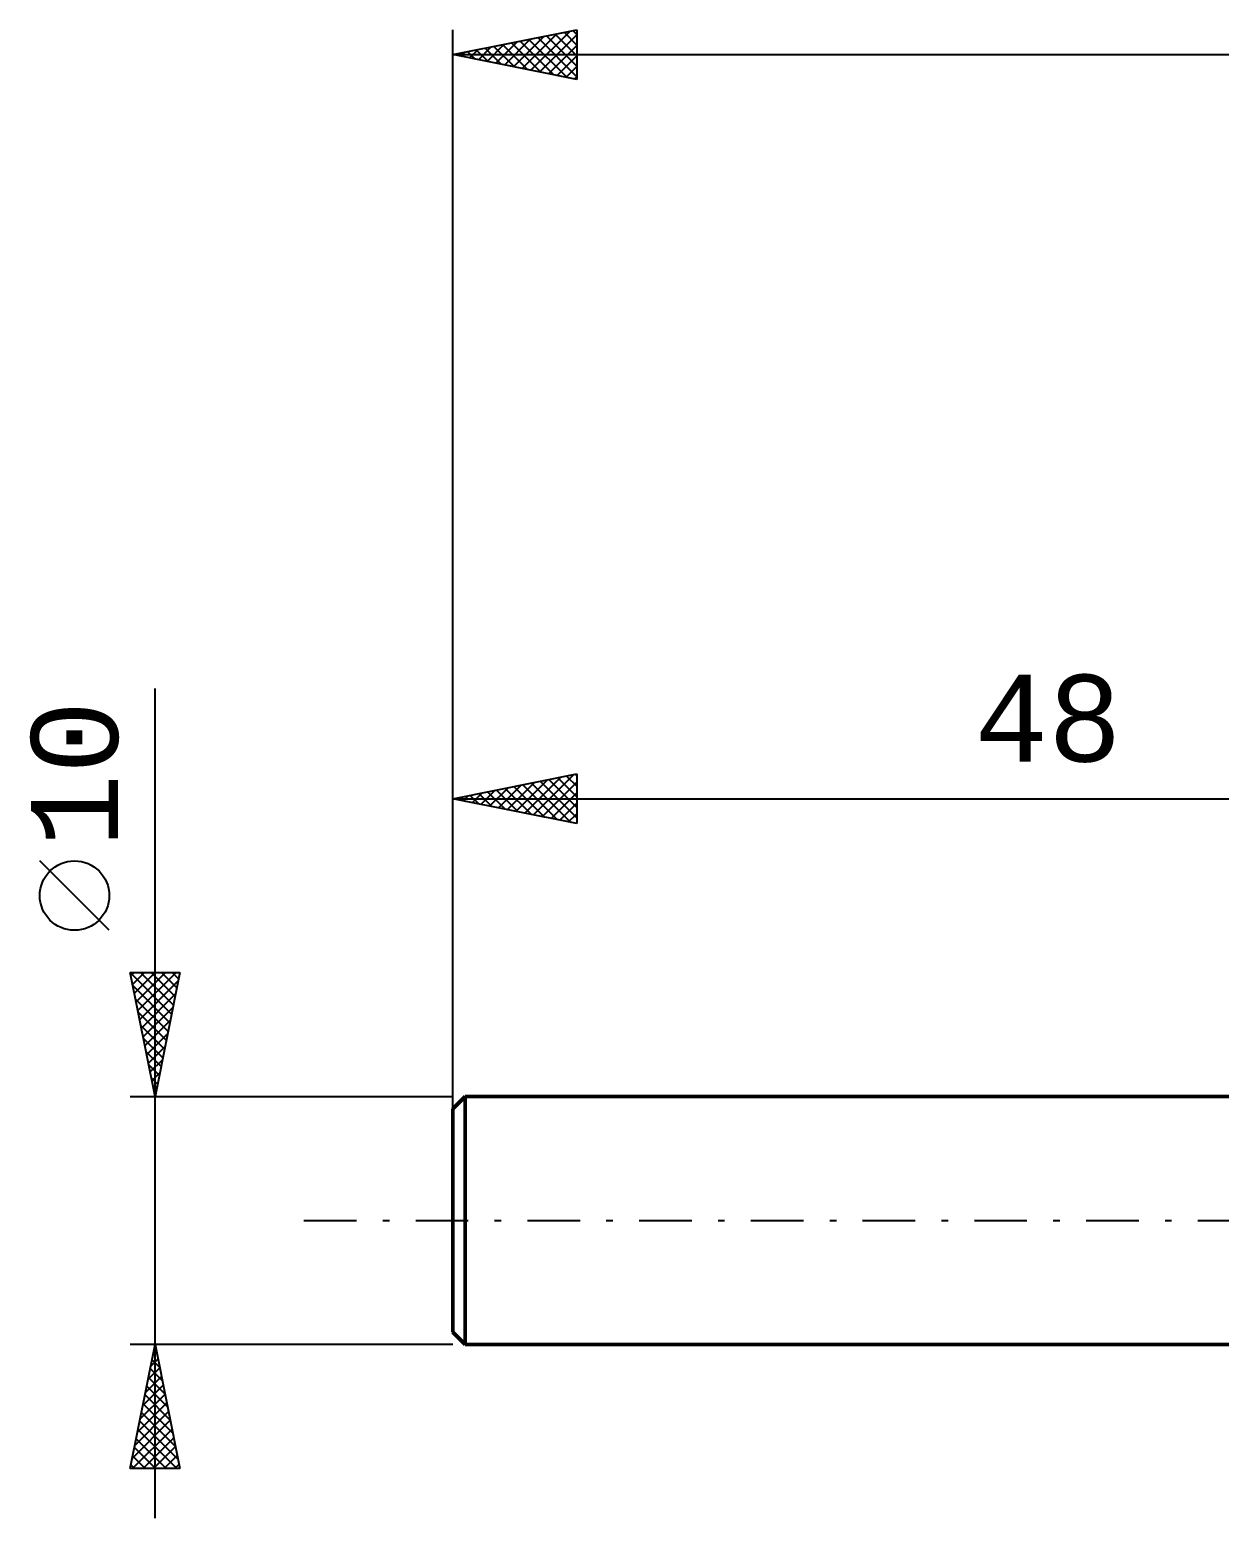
# Model space of a CAD drawing. Header units: millimetres. Extents: x -65 to 52, y -38 to 52.
# Drawn here: x -65.1 to -17.1, y -12 to 48 of the extents above; entities that cross this region are included whole.
import ezdxf
from ezdxf.enums import TextEntityAlignment as Align

# ---------------------------------------------------------------- set-up
doc = ezdxf.new("R2010")
doc.units = ezdxf.units.MM
doc.header["$LTSCALE"] = 5.3
doc.linetypes.add('LONGDASH_DASH', pattern=[0.85, 0.4, -0.2, 0.05, -0.2])
for name, color, linetype in [('SK1', 4, 'CONTINUOUS'), ('SK2', 7, 'CONTINUOUS'), ('SK4', 2, 'LONGDASH_DASH')]:
    doc.layers.add(name, color=color, linetype=linetype)
doc.styles.get("Standard").update_dxf_attribs({"font": 'Monospac821 BT'})

msp = doc.modelspace()

# ---------------------------------------------------------------- linework, layer by layer
at = {"layer": 'SK1', "color": 4, "linetype": 'CONTINUOUS', "lineweight": 50}
for p, q in [((-47.5, 5), (-48, 4.5)), ((-5.02, 5), (-47.5, 5)), ((-47.5, 5), (-47.5, -5)), ((-48, 4.5), (-48, -4.5)), ((-48, -4.5), (-47.5, -5)), ((-47.5, -5), (-5.02, -5))]:
    msp.add_line(p, q, dxfattribs=at)
at = {"layer": 'SK2', "color": 7, "linetype": 'CONTINUOUS', "lineweight": 25}
for p, q in [((-48, 3), (-48, 48)), ((-48, 47), (-43, 48)), ((-46.615, 46.723), (-45.923, 47.415)), ((-46.262, 46.652), (-45.392, 47.521)), ((-45.991, 47.402), (-44.986, 46.397)), ((-45.908, 46.582), (-44.862, 47.628)), ((-45.637, 47.472), (-44.456, 46.291)), ((-45.554, 46.511), (-44.332, 47.734)), ((-45.284, 47.543), (-43.926, 46.185)), ((-45.201, 46.44), (-43.801, 47.84)), ((-44.93, 47.614), (-43.395, 46.079)), ((-44.847, 46.369), (-43.271, 47.946)), ((-44.577, 47.685), (-43, 46.108)), ((-44.494, 46.299), (-43, 47.793)), ((-44.223, 47.755), (-43, 46.532)), ((-43.87, 47.826), (-43, 46.956)), ((-43.516, 47.897), (-43, 47.381)), ((-43.163, 47.967), (-43, 47.805)), ((-43, 48), (-43, 46)), ((-48, 47), (37, 47)), ((-43, 46), (-48, 47)), ((-47.759, 47.048), (-47.638, 46.928)), ((-47.676, 46.935), (-47.514, 47.097)), ((-47.405, 47.119), (-47.108, 46.822)), ((-47.322, 46.864), (-46.983, 47.203)), ((-47.052, 47.19), (-46.577, 46.715)), ((-46.969, 46.794), (-46.453, 47.309)), ((-46.698, 47.26), (-46.047, 46.609)), ((-46.345, 47.331), (-45.517, 46.503)), ((-44.14, 46.228), (-43, 47.368)), ((-43.787, 46.157), (-43, 46.944)), ((-43.433, 46.087), (-43, 46.52)), ((-43.08, 46.016), (-43, 46.095)), ((-60, -12), (-60, 21.45)), ((-48, 5), (-48, 18)), ((-48, 17), (-43, 18)), ((-43, 18), (-43, 16)), ((-46.513, 16.703), (-45.769, 17.446)), ((-46.159, 16.632), (-45.239, 17.552)), ((-45.889, 17.422), (-44.833, 16.367)), ((-45.806, 16.561), (-44.709, 17.658)), ((-45.535, 17.493), (-44.303, 16.261)), ((-45.452, 16.49), (-44.178, 17.764)), ((-45.182, 17.564), (-43.772, 16.154)), ((-45.099, 16.42), (-43.648, 17.87)), ((-44.828, 17.634), (-43.242, 16.048)), ((-44.745, 16.349), (-43.118, 17.976)), ((-44.474, 17.705), (-43, 16.231)), ((-44.391, 16.278), (-43, 17.67)), ((-44.121, 17.776), (-43, 16.655)), ((-43.767, 17.847), (-43, 17.079)), ((-43.414, 17.917), (-43, 17.503)), ((-43.06, 17.988), (-43, 17.928)), ((-48, 17), (0, 17)), ((-43, 16), (-48, 17)), ((-47.927, 16.985), (-47.891, 17.022)), ((-47.656, 17.069), (-47.485, 16.897)), ((-47.573, 16.915), (-47.36, 17.128)), ((-47.303, 17.139), (-46.954, 16.791)), ((-47.22, 16.844), (-46.83, 17.234)), ((-46.949, 17.21), (-46.424, 16.685)), ((-46.866, 16.773), (-46.3, 17.34)), ((-46.596, 17.281), (-45.894, 16.579)), ((-46.242, 17.352), (-45.363, 16.473)), ((-44.038, 16.208), (-43, 17.245)), ((-43.684, 16.137), (-43, 16.821)), ((-43.331, 16.066), (-43, 16.397)), ((-61.85, 11.7), (-64.65, 14.5)), ((-60, 5), (-61, 10)), ((-61, 10), (-59, 10)), ((-60.997, 9.987), (-59.335, 8.325)), ((-60.975, 9.877), (-60.852, 10)), ((-60.905, 9.523), (-60.428, 10)), ((-60.834, 9.17), (-60.004, 10)), ((-60.763, 8.816), (-59.579, 10)), ((-60.693, 8.463), (-59.155, 10)), ((-60.622, 8.109), (-59.067, 9.663)), ((-60.586, 10), (-59.264, 8.678)), ((-60.162, 10), (-59.194, 9.032)), ((-59, 10), (-60, 5)), ((-59.738, 10), (-59.123, 9.385)), ((-59.313, 10), (-59.052, 9.739)), ((-60.891, 9.456), (-59.406, 7.971)), ((-60.551, 7.755), (-59.173, 9.133)), ((-60.785, 8.926), (-59.477, 7.617)), ((-60.48, 7.402), (-59.279, 8.603)), ((-60.679, 8.396), (-59.547, 7.264)), ((-60.573, 7.866), (-59.618, 6.91)), ((-60.41, 7.048), (-59.386, 8.072)), ((-60.467, 7.335), (-59.689, 6.557)), ((-60.339, 6.695), (-59.492, 7.542)), ((-60.361, 6.805), (-59.759, 6.203)), ((-60.268, 6.341), (-59.598, 7.012)), ((-60.255, 6.275), (-59.83, 5.85)), ((-60.198, 5.988), (-59.704, 6.481)), ((-60.149, 5.744), (-59.901, 5.496)), ((-60.127, 5.634), (-59.81, 5.951)), ((-60.056, 5.281), (-59.916, 5.421)), ((-61, 5), (-48, 5)), ((-60.043, 5.214), (-59.971, 5.143)), ((-60, -5), (-61, -5)), ((-61, -10), (-60, -5)), ((-60.067, -5.337), (-59.955, -5.225)), ((-60.052, -5.261), (-59.922, -5.391)), ((-48, -5), (-60, -5)), ((-60, -5), (-59, -10)), ((-60.28, -6.398), (-59.814, -5.932)), ((-60.194, -5.968), (-59.71, -6.452)), ((-60.174, -5.868), (-59.884, -5.578)), ((-60.123, -5.614), (-59.816, -5.921)), ((-60.386, -6.928), (-59.743, -6.286)), ((-60.264, -6.321), (-59.604, -6.982)), ((-60.598, -7.989), (-59.601, -6.993)), ((-60.492, -7.459), (-59.672, -6.639)), ((-60.406, -7.028), (-59.391, -8.043)), ((-60.335, -6.675), (-59.498, -7.512)), ((-60.81, -9.05), (-59.46, -7.7)), ((-60.704, -8.519), (-59.531, -7.346)), ((-60.547, -7.736), (-59.179, -9.103)), ((-60.476, -7.382), (-59.285, -8.573)), ((-60.916, -9.58), (-59.389, -8.053)), ((-60.618, -8.089), (-59.073, -9.634)), ((-60.912, -10), (-59.319, -8.407)), ((-60.759, -8.796), (-59.555, -10)), ((-60.689, -8.443), (-59.131, -10)), ((-60.487, -10), (-59.248, -8.76)), ((-60.901, -9.503), (-60.404, -10)), ((-60.83, -9.15), (-59.98, -10)), ((-60.063, -10), (-59.177, -9.114)), ((-59.639, -10), (-59.106, -9.468)), ((-59, -10), (-61, -10)), ((-60.971, -9.857), (-60.828, -10)), ((-59.215, -10), (-59.036, -9.821))]:
    msp.add_line(p, q, dxfattribs=at)
msp.add_circle((-63.25, 13.1), 1.4, dxfattribs=at)
at = {"layer": 'SK4', "color": 2, "linetype": 'LONGDASH_DASH', "lineweight": 25}
msp.add_line((-54, 0), (43, 0), dxfattribs=at)

# ---------------------------------------------------------------- texts
at = {"layer": 'SK2', "color": 7, "linetype": 'CONTINUOUS', "lineweight": 25}
msp.add_text('48', height=3.5, dxfattribs=at).set_placement((-24, 18.5), align=Align.CENTER)
msp.add_text('10', height=3.5, rotation=90, dxfattribs=at).set_placement((-61.5, 18), align=Align.CENTER)

doc.saveas('drawing.dxf')
